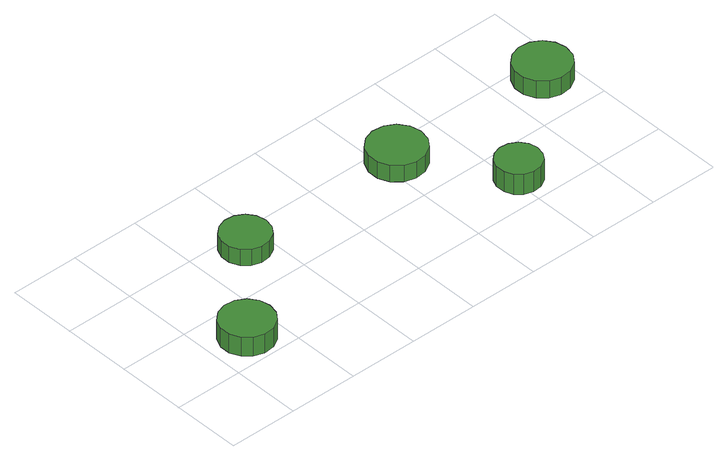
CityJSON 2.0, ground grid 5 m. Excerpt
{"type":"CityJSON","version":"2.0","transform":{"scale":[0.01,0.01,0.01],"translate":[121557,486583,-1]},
"CityObjects":{
"tree1":{"type":"SolitaryVegetationObject","attributes":{"function":"something"},"geometry":[{"type":"MultiSurface","lod":"1","boundaries":[[[0,1,2,3,4,5,6,7,8,9,10,11,12,13,14]],[[15,16,17,18,19,20,21,22,23,24,25,26,27,28,29]],[[0,29,28,1]],[[1,28,27,2]],[[2,27,26,3]],[[3,26,25,4]],[[4,25,24,5]],[[5,24,23,6]],[[6,23,22,7]],[[7,22,21,8]],[[8,21,20,9]],[[9,20,19,10]],[[10,19,18,11]],[[11,18,17,12]],[[12,17,16,13]],[[13,16,15,14]],[[14,15,29,0]]]}]},
"tree2":{"type":"SolitaryVegetationObject","attributes":{"function":"something"},"geometry":[{"type":"MultiSurface","lod":"1","boundaries":[[[30,31,32,33,34,35,36,37,38,39,40,41,42,43,44]],[[45,46,47,48,49,50,51,52,53,54,55,56,57,58,59]],[[30,59,58,31]],[[31,58,57,32]],[[32,57,56,33]],[[33,56,55,34]],[[34,55,54,35]],[[35,54,53,36]],[[36,53,52,37]],[[37,52,51,38]],[[38,51,50,39]],[[39,50,49,40]],[[40,49,48,41]],[[41,48,47,42]],[[42,47,46,43]],[[43,46,45,44]],[[44,45,59,30]]]}]},
"tree3":{"type":"SolitaryVegetationObject","attributes":{"function":"something"}},
"tree4":{"type":"SolitaryVegetationObject","attributes":{"function":"something"},"geometry":[{"type":"MultiSurface","lod":"1","boundaries":[[[60,61,62,63,64,65,66,67,68,69,70,71,72,73,74]],[[75,76,77,78,79,80,81,82,83,84,85,86,87,88,89]],[[60,89,88,61]],[[61,88,87,62]],[[62,87,86,63]],[[63,86,85,64]],[[64,85,84,65]],[[65,84,83,66]],[[66,83,82,67]],[[67,82,81,68]],[[68,81,80,69]],[[69,80,79,70]],[[70,79,78,71]],[[71,78,77,72]],[[72,77,76,73]],[[73,76,75,74]],[[74,75,89,60]]]}]},
"tree5":{"type":"SolitaryVegetationObject","attributes":{"function":"something"},"geometry":[{"type":"MultiSurface","lod":"1","boundaries":[[[90,91,92,93,94,95,96,97,98,99,100,101,102,103,104]],[[105,106,107,108,109,110,111,112,113,114,115,116,117,118,119]],[[90,119,118,91]],[[91,118,117,92]],[[92,117,116,93]],[[93,116,115,94]],[[94,115,114,95]],[[95,114,113,96]],[[96,113,112,97]],[[97,112,111,98]],[[98,111,110,99]],[[99,110,109,100]],[[100,109,108,101]],[[101,108,107,102]],[[102,107,106,103]],[[103,106,105,104]],[[104,105,119,90]]]}]},
"tree6":{"type":"SolitaryVegetationObject","attributes":{"function":"something"},"geometry":[{"type":"MultiSurface","lod":"1","boundaries":[[[120,121,122,123,124,125,126,127,128,129,130,131,132,133,134]],[[135,136,137,138,139,140,141,142,143,144,145,146,147,148,149]],[[120,149,148,121]],[[121,148,147,122]],[[122,147,146,123]],[[123,146,145,124]],[[124,145,144,125]],[[125,144,143,126]],[[126,143,142,127]],[[127,142,141,128]],[[128,141,140,129]],[[129,140,139,130]],[[130,139,138,131]],[[131,138,137,132]],[[132,137,136,133]],[[133,136,135,134]],[[134,135,149,120]]]}]},
"tree7":{"type":"SolitaryVegetationObject","attributes":{"function":"something"}}
},
"vertices":[
[461,223,232],[445,300,232],[399,363,232],[331,403,232],[252,411,232],[178,387,232],[119,334,232],[87,262,232],[87,184,232],[119,112,232],[178,59,232],[252,35,232],[331,43,232],[399,82,232],[445,146,232],[445,146,82],[399,82,82],[331,43,82],[252,35,82],[178,59,82],[119,112,82],[87,184,82],[87,262,82],[119,334,82],[178,387,82],[252,411,82],[331,403,82],[399,363,82],[445,300,82],[461,223,82],
[1014,864,212],[999,934,212],[957,992,212],[895,1028,212],[824,1035,212],[756,1013,212],[703,965,212],[674,900,212],[674,829,212],[703,763,212],[756,715,212],[824,693,212],[895,701,212],[957,736,212],[999,794,212],[999,794,84],[957,736,84],[895,701,84],[824,693,84],[756,715,84],[703,763,84],[674,829,84],[674,900,84],[703,965,84],[756,1013,84],[824,1035,84],[895,1028,84],[957,992,84],[999,934,84],[1014,864,84],
[2298,856,213],[2280,938,213],[2231,1007,213],[2158,1049,213],[2074,1058,213],[1994,1032,213],[1931,975,213],[1897,898,213],[1897,814,213],[1931,737,213],[1994,680,213],[2074,654,213],[2158,663,213],[2231,705,213],[2280,773,213],[2280,773,84],[2231,705,84],[2158,663,84],[2074,654,84],[1994,680,84],[1931,737,84],[1897,814,84],[1897,898,84],[1931,975,84],[1994,1032,84],[2074,1058,84],[2158,1049,84],[2231,1007,84],[2280,938,84],[2298,856,84],
[2699,230,242],[2685,294,242],[2646,347,242],[2589,380,242],[2524,387,242],[2461,367,242],[2412,323,242],[2386,263,242],[2386,197,242],[2412,137,242],[2461,93,242],[2524,72,242],[2589,79,242],[2646,112,242],[2685,165,242],[2685,165,82],[2646,112,82],[2589,79,82],[2524,72,82],[2461,93,82],[2412,137,82],[2386,197,82],[2386,263,82],[2412,323,82],[2461,367,82],[2524,387,82],[2589,380,82],[2646,347,82],[2685,294,82],[2699,230,82],
[3498,848,220],[3481,928,220],[3433,995,220],[3362,1036,220],[3280,1044,220],[3202,1019,220],[3141,964,220],[3107,889,220],[3107,807,220],[3141,732,220],[3202,677,220],[3280,651,220],[3362,660,220],[3433,701,220],[3481,767,220],[3481,767,84],[3433,701,84],[3362,660,84],[3280,651,84],[3202,677,84],[3141,732,84],[3107,807,84],[3107,889,84],[3141,964,84],[3202,1019,84],[3280,1044,84],[3362,1036,84],[3433,995,84],[3481,928,84],[3498,848,84]
]}
